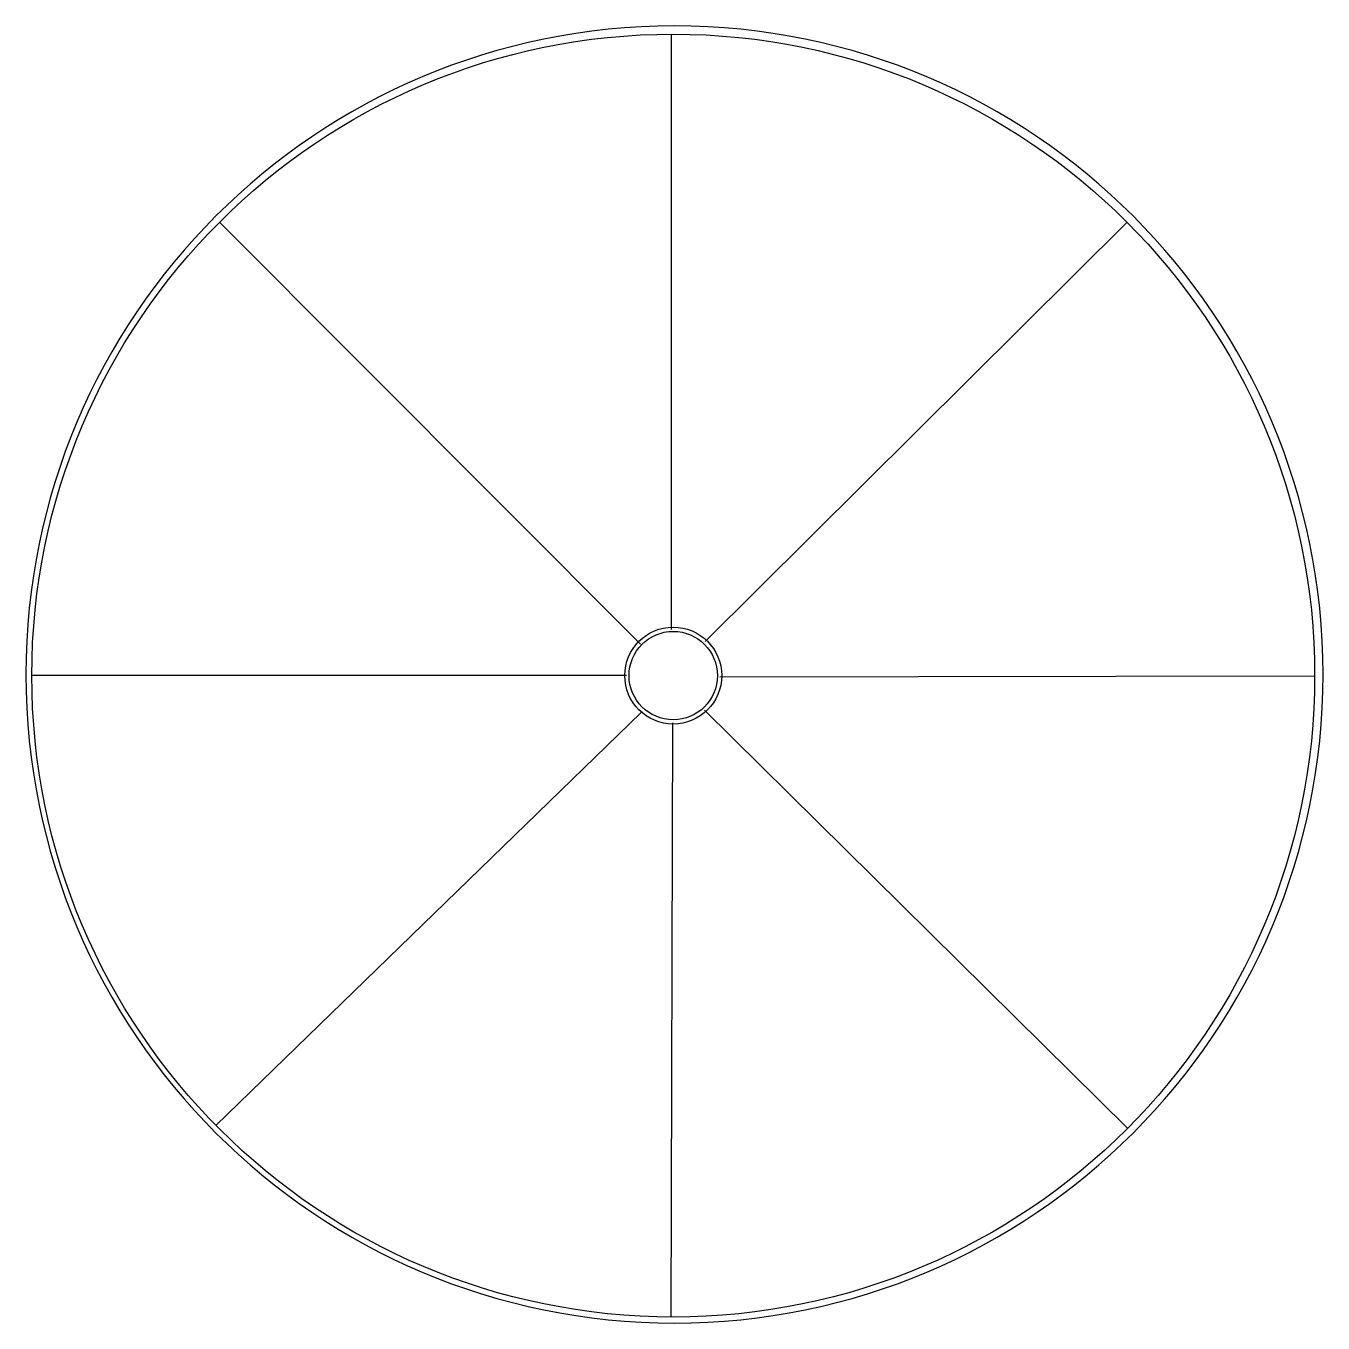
# Model space of a CAD drawing. Header units: millimetres. Extents: x -45.3 to 45.7, y -45.4 to 45.6.
import ezdxf

# ---------------------------------------------------------------- set-up
doc = ezdxf.new("R2010")
doc.units = ezdxf.units.MM
doc.header["$MEASUREMENT"] = 0
doc.layers.get('0').update_dxf_attribs({"true_color": 0xc2ced6})

msp = doc.modelspace()

# ---------------------------------------------------------------- linework, layer by layer
for p, q in [((0.036, 3.304), (0.036, 45.066)), ((-2.147, 2.269), (-31.682, 31.876)), ((2.394, 2.466), (31.988, 31.866)), ((-3.129, 0.068), (-44.851, 0.068)), ((3.423, -0.027), (45.149, 0.045)), ((-2.098, -2.526), (-31.935, -31.487)), ((2.332, -2.366), (32.028, -31.694)), ((0.091, -3.256), (-0.009, -44.933))]:
    msp.add_line(p, q)
at = {"extrusion": (0, 0, -1)}
msp.add_circle((-0.238, 0.142), 45.5, dxfattribs=at)
for radius in [45, 3.4, 3.1]:
    msp.add_circle((0.149, 0.066), radius)

doc.saveas('drawing.dxf')
